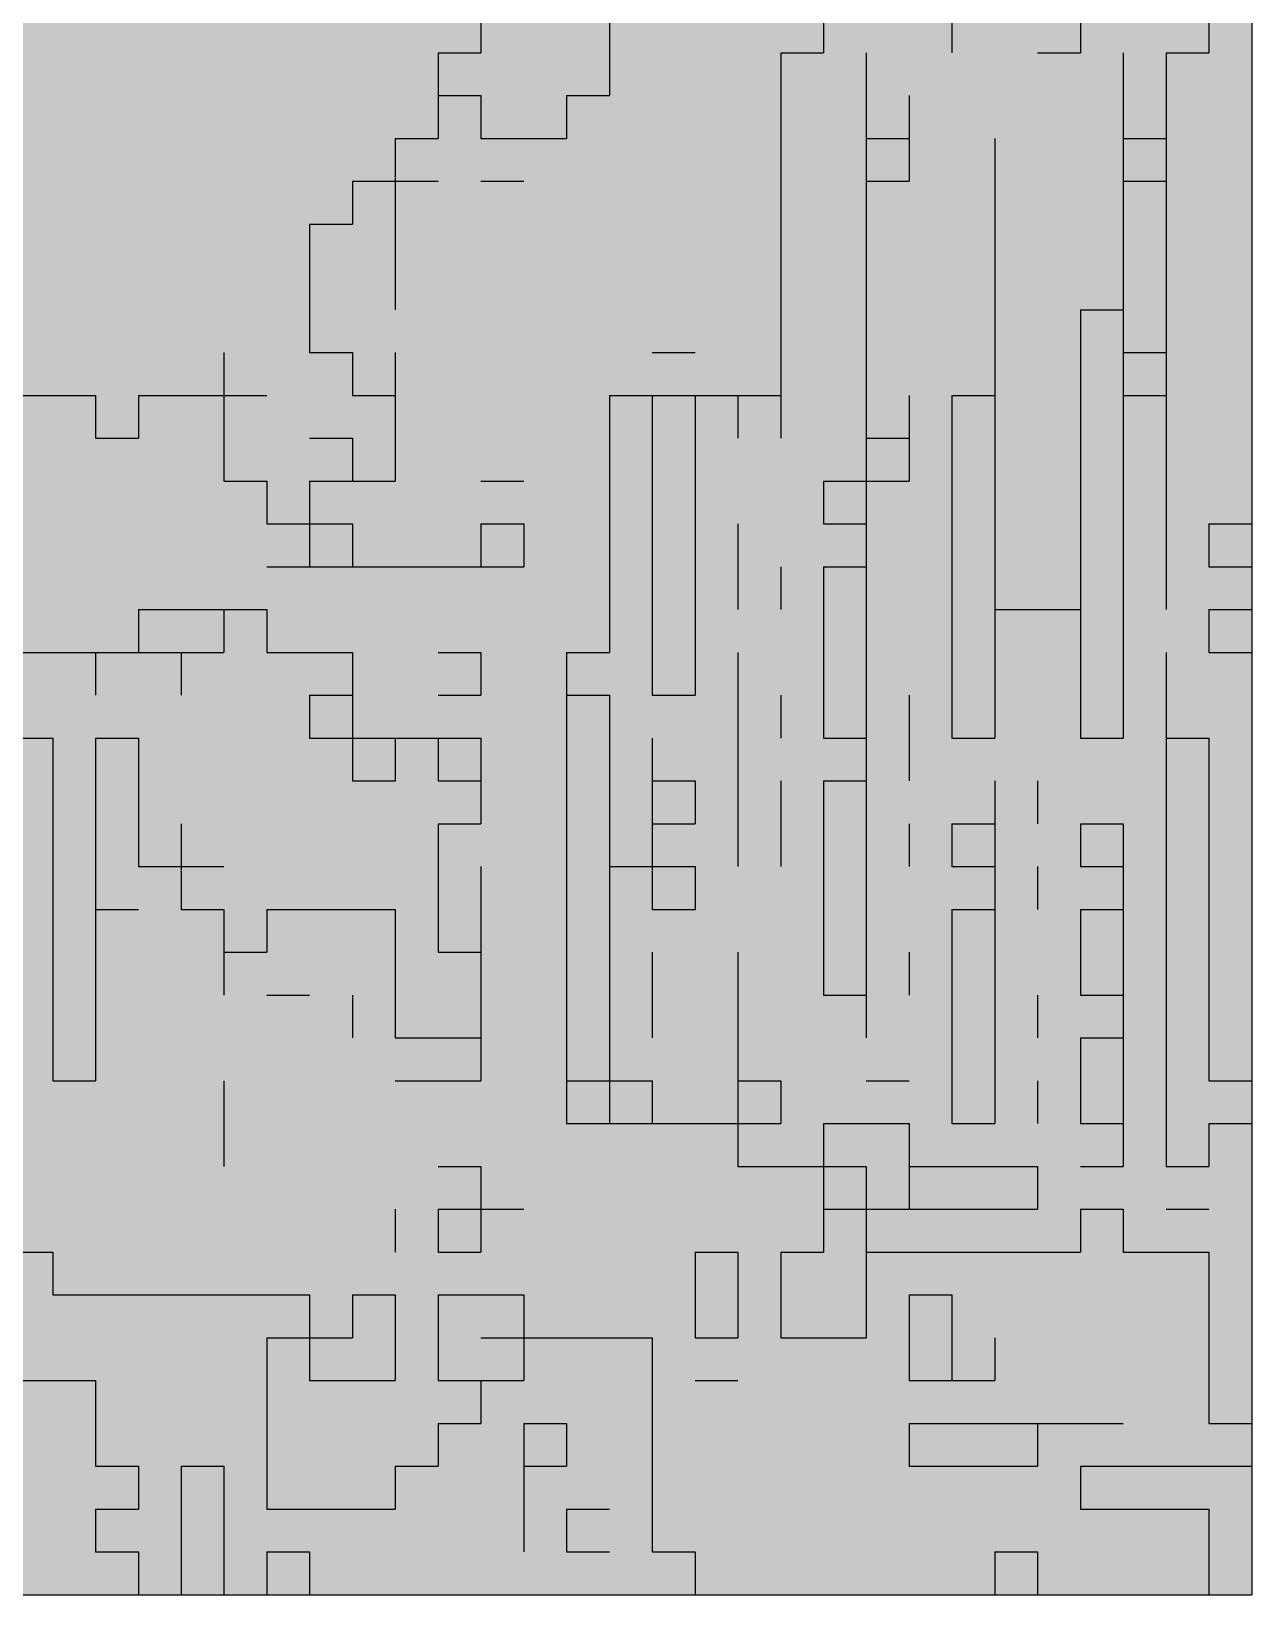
# Model space of a CAD drawing. Extents: x 0 to 100, y 0 to 130.
# Drawn here: x 70.31 to 100, y 0 to 38.04 of the extents above; entities that cross this region are included whole.
import ezdxf

# ---------------------------------------------------------------- set-up
doc = ezdxf.new("R2010")
doc.units = 0

msp = doc.modelspace()

# ---------------------------------------------------------------- linework, layer by layer
at = {"layer": '', "color": 0}
for p, q in [((100, 130.279898), (100, 0)), ((95.833333, 63.57659), (95.833333, 37.520611)), ((92.708333, 50.027481), (92.708333, 37.520611)), ((89.583333, 48.985242), (89.583333, 37.520611)), ((84.375, 45.858524), (84.375, 36.478371)), ((98.958333, 40.647328), (98.958333, 37.520611)), ((81.25, 39.605089), (81.25, 37.520611)), ((80.208333, 37.520611), (81.25, 37.520611)), ((80.208333, 37.520611), (80.208333, 35.436132)), ((88.541667, 37.520611), (89.583333, 37.520611)), ((88.541667, 37.520611), (88.541667, 28.140458)), ((90.625, 37.520611), (90.625, 13.549109)), ((94.791667, 37.520611), (95.833333, 37.520611)), ((96.875, 37.520611), (96.875, 20.844784)), ((97.916667, 37.520611), (98.958333, 37.520611)), ((97.916667, 37.520611), (97.916667, 23.971501)), ((80.208333, 36.478371), (81.25, 36.478371)), ((81.25, 36.478371), (81.25, 35.436132)), ((83.333333, 36.478371), (84.375, 36.478371)), ((83.333333, 36.478371), (83.333333, 35.436132)), ((91.666667, 36.478371), (91.666667, 34.393893)), ((79.166667, 35.436132), (80.208333, 35.436132)), ((79.166667, 35.436132), (79.166667, 31.267176)), ((81.25, 35.436132), (83.333333, 35.436132)), ((90.625, 35.436132), (91.666667, 35.436132)), ((93.75, 35.436132), (93.75, 20.844784)), ((96.875, 35.436132), (97.916667, 35.436132)), ((78.125, 34.393893), (80.208333, 34.393893)), ((78.125, 34.393893), (78.125, 33.351654)), ((81.25, 34.393893), (82.291667, 34.393893)), ((90.625, 34.393893), (91.666667, 34.393893)), ((96.875, 34.393893), (97.916667, 34.393893)), ((77.083333, 33.351654), (78.125, 33.351654)), ((77.083333, 33.351654), (77.083333, 30.224936)), ((95.833333, 31.267176), (96.875, 31.267176)), ((95.833333, 31.267176), (95.833333, 20.844784)), ((75, 30.224936), (75, 27.098219)), ((77.083333, 30.224936), (78.125, 30.224936)), ((78.125, 30.224936), (78.125, 29.182697)), ((79.166667, 30.224936), (79.166667, 27.098219)), ((85.416667, 30.224936), (86.458333, 30.224936)), ((96.875, 30.224936), (97.916667, 30.224936)), ((68.75, 29.182697), (71.875, 29.182697)), ((71.875, 29.182697), (71.875, 28.140458)), ((72.916667, 29.182697), (76.041667, 29.182697)), ((72.916667, 29.182697), (72.916667, 28.140458)), ((78.125, 29.182697), (79.166667, 29.182697)), ((84.375, 29.182697), (88.541667, 29.182697)), ((84.375, 29.182697), (84.375, 22.929262)), ((85.416667, 29.182697), (85.416667, 21.887023)), ((86.458333, 29.182697), (86.458333, 21.887023)), ((87.5, 29.182697), (87.5, 28.140458)), ((91.666667, 29.182697), (91.666667, 27.098219)), ((92.708333, 29.182697), (93.75, 29.182697)), ((92.708333, 29.182697), (92.708333, 20.844784)), ((96.875, 29.182697), (97.916667, 29.182697)), ((71.875, 28.140458), (72.916667, 28.140458)), ((77.083333, 28.140458), (78.125, 28.140458)), ((78.125, 28.140458), (78.125, 27.098219)), ((90.625, 28.140458), (91.666667, 28.140458)), ((75, 27.098219), (76.041667, 27.098219)), ((76.041667, 27.098219), (76.041667, 26.05598)), ((77.083333, 27.098219), (79.166667, 27.098219)), ((77.083333, 27.098219), (77.083333, 25.01374)), ((81.25, 27.098219), (82.291667, 27.098219)), ((89.583333, 27.098219), (91.666667, 27.098219)), ((89.583333, 27.098219), (89.583333, 26.05598)), ((76.041667, 26.05598), (78.125, 26.05598)), ((78.125, 26.05598), (78.125, 25.01374)), ((81.25, 26.05598), (82.291667, 26.05598)), ((81.25, 26.05598), (81.25, 25.01374)), ((82.291667, 26.05598), (82.291667, 25.01374)), ((87.5, 26.05598), (87.5, 23.971501)), ((89.583333, 26.05598), (90.625, 26.05598)), ((98.958333, 26.05598), (100, 26.05598)), ((98.958333, 26.05598), (98.958333, 25.01374)), ((76.041667, 25.01374), (82.291667, 25.01374)), ((88.541667, 25.01374), (88.541667, 23.971501)), ((89.583333, 25.01374), (90.625, 25.01374)), ((89.583333, 25.01374), (89.583333, 20.844784)), ((98.958333, 25.01374), (100, 25.01374)), ((72.916667, 23.971501), (76.041667, 23.971501)), ((72.916667, 23.971501), (72.916667, 22.929262)), ((75, 23.971501), (75, 22.929262)), ((76.041667, 23.971501), (76.041667, 22.929262)), ((93.75, 23.971501), (95.833333, 23.971501)), ((98.958333, 23.971501), (100, 23.971501)), ((98.958333, 23.971501), (98.958333, 22.929262)), ((66.666667, 22.929262), (75, 22.929262)), ((71.875, 22.929262), (71.875, 21.887023)), ((73.958333, 22.929262), (73.958333, 21.887023)), ((76.041667, 22.929262), (78.125, 22.929262)), ((78.125, 22.929262), (78.125, 19.802544)), ((80.208333, 22.929262), (81.25, 22.929262)), ((81.25, 22.929262), (81.25, 21.887023)), ((83.333333, 22.929262), (84.375, 22.929262)), ((83.333333, 22.929262), (83.333333, 11.464631)), ((87.5, 22.929262), (87.5, 17.718066)), ((97.916667, 22.929262), (97.916667, 10.422392)), ((98.958333, 22.929262), (100, 22.929262)), ((77.083333, 21.887023), (78.125, 21.887023)), ((77.083333, 21.887023), (77.083333, 20.844784)), ((80.208333, 21.887023), (81.25, 21.887023)), ((83.333333, 21.887023), (84.375, 21.887023)), ((84.375, 21.887023), (84.375, 11.464631)), ((85.416667, 21.887023), (86.458333, 21.887023)), ((88.541667, 21.887023), (88.541667, 20.844784)), ((91.666667, 21.887023), (91.666667, 19.802544)), ((69.791667, 20.844784), (70.833333, 20.844784)), ((70.833333, 20.844784), (70.833333, 12.50687)), ((71.875, 20.844784), (72.916667, 20.844784)), ((71.875, 20.844784), (71.875, 12.50687)), ((72.916667, 20.844784), (72.916667, 17.718066)), ((77.083333, 20.844784), (81.25, 20.844784)), ((79.166667, 20.844784), (79.166667, 19.802544)), ((80.208333, 20.844784), (80.208333, 19.802544)), ((81.25, 20.844784), (81.25, 18.760305)), ((85.416667, 20.844784), (85.416667, 16.675827)), ((89.583333, 20.844784), (90.625, 20.844784)), ((92.708333, 20.844784), (93.75, 20.844784)), ((95.833333, 20.844784), (96.875, 20.844784)), ((97.916667, 20.844784), (98.958333, 20.844784)), ((98.958333, 20.844784), (98.958333, 12.50687)), ((78.125, 19.802544), (79.166667, 19.802544)), ((80.208333, 19.802544), (81.25, 19.802544)), ((85.416667, 19.802544), (86.458333, 19.802544)), ((86.458333, 19.802544), (86.458333, 18.760305)), ((88.541667, 19.802544), (88.541667, 17.718066)), ((89.583333, 19.802544), (90.625, 19.802544)), ((89.583333, 19.802544), (89.583333, 14.591349)), ((93.75, 19.802544), (93.75, 11.464631)), ((94.791667, 19.802544), (94.791667, 18.760305)), ((73.958333, 18.760305), (73.958333, 16.675827)), ((80.208333, 18.760305), (81.25, 18.760305)), ((80.208333, 18.760305), (80.208333, 15.633588)), ((85.416667, 18.760305), (86.458333, 18.760305)), ((91.666667, 18.760305), (91.666667, 17.718066)), ((92.708333, 18.760305), (93.75, 18.760305)), ((92.708333, 18.760305), (92.708333, 17.718066)), ((95.833333, 18.760305), (96.875, 18.760305)), ((95.833333, 18.760305), (95.833333, 17.718066)), ((96.875, 18.760305), (96.875, 10.422392)), ((72.916667, 17.718066), (75, 17.718066)), ((81.25, 17.718066), (81.25, 12.50687)), ((84.375, 17.718066), (86.458333, 17.718066)), ((86.458333, 17.718066), (86.458333, 16.675827)), ((92.708333, 17.718066), (93.75, 17.718066)), ((94.791667, 17.718066), (94.791667, 16.675827)), ((95.833333, 17.718066), (96.875, 17.718066)), ((71.875, 16.675827), (72.916667, 16.675827)), ((73.958333, 16.675827), (75, 16.675827)), ((75, 16.675827), (75, 14.591349)), ((76.041667, 16.675827), (79.166667, 16.675827)), ((76.041667, 16.675827), (76.041667, 15.633588)), ((79.166667, 16.675827), (79.166667, 13.549109)), ((85.416667, 16.675827), (86.458333, 16.675827)), ((92.708333, 16.675827), (93.75, 16.675827)), ((92.708333, 16.675827), (92.708333, 11.464631)), ((95.833333, 16.675827), (96.875, 16.675827)), ((95.833333, 16.675827), (95.833333, 14.591349)), ((75, 15.633588), (76.041667, 15.633588)), ((80.208333, 15.633588), (81.25, 15.633588)), ((85.416667, 15.633588), (85.416667, 13.549109)), ((87.5, 15.633588), (87.5, 10.422392)), ((91.666667, 15.633588), (91.666667, 14.591349)), ((76.041667, 14.591349), (77.083333, 14.591349)), ((78.125, 14.591349), (78.125, 13.549109)), ((89.583333, 14.591349), (90.625, 14.591349)), ((94.791667, 14.591349), (94.791667, 13.549109)), ((95.833333, 14.591349), (96.875, 14.591349)), ((79.166667, 13.549109), (81.25, 13.549109)), ((95.833333, 13.549109), (96.875, 13.549109)), ((95.833333, 13.549109), (95.833333, 11.464631)), ((70.833333, 12.50687), (71.875, 12.50687)), ((75, 12.50687), (75, 10.422392)), ((79.166667, 12.50687), (81.25, 12.50687)), ((83.333333, 12.50687), (85.416667, 12.50687)), ((85.416667, 12.50687), (85.416667, 11.464631)), ((87.5, 12.50687), (88.541667, 12.50687)), ((88.541667, 12.50687), (88.541667, 11.464631)), ((90.625, 12.50687), (91.666667, 12.50687)), ((94.791667, 12.50687), (94.791667, 11.464631)), ((98.958333, 12.50687), (100, 12.50687)), ((83.333333, 11.464631), (88.541667, 11.464631)), ((89.583333, 11.464631), (91.666667, 11.464631)), ((89.583333, 11.464631), (89.583333, 8.337913)), ((91.666667, 11.464631), (91.666667, 9.380153)), ((92.708333, 11.464631), (93.75, 11.464631)), ((95.833333, 11.464631), (96.875, 11.464631)), ((98.958333, 11.464631), (100, 11.464631)), ((98.958333, 11.464631), (98.958333, 10.422392)), ((80.208333, 10.422392), (81.25, 10.422392)), ((81.25, 10.422392), (81.25, 8.337913)), ((87.5, 10.422392), (90.625, 10.422392)), ((90.625, 10.422392), (90.625, 6.253435)), ((91.666667, 10.422392), (94.791667, 10.422392)), ((94.791667, 10.422392), (94.791667, 9.380153)), ((95.833333, 10.422392), (96.875, 10.422392)), ((97.916667, 10.422392), (98.958333, 10.422392)), ((79.166667, 9.380153), (79.166667, 8.337913)), ((80.208333, 9.380153), (82.291667, 9.380153)), ((80.208333, 9.380153), (80.208333, 8.337913)), ((89.583333, 9.380153), (94.791667, 9.380153)), ((95.833333, 9.380153), (96.875, 9.380153)), ((95.833333, 9.380153), (95.833333, 8.337913)), ((96.875, 9.380153), (96.875, 8.337913)), ((97.916667, 9.380153), (98.958333, 9.380153)), ((69.791667, 8.337913), (70.833333, 8.337913)), ((70.833333, 8.337913), (70.833333, 7.295674)), ((80.208333, 8.337913), (81.25, 8.337913)), ((86.458333, 8.337913), (87.5, 8.337913)), ((86.458333, 8.337913), (86.458333, 6.253435)), ((87.5, 8.337913), (87.5, 6.253435)), ((88.541667, 8.337913), (89.583333, 8.337913)), ((88.541667, 8.337913), (88.541667, 6.253435)), ((90.625, 8.337913), (95.833333, 8.337913)), ((96.875, 8.337913), (98.958333, 8.337913)), ((98.958333, 8.337913), (98.958333, 4.168957)), ((70.833333, 7.295674), (77.083333, 7.295674)), ((77.083333, 7.295674), (77.083333, 5.211196)), ((78.125, 7.295674), (79.166667, 7.295674)), ((78.125, 7.295674), (78.125, 6.253435)), ((79.166667, 7.295674), (79.166667, 5.211196)), ((80.208333, 7.295674), (82.291667, 7.295674)), ((80.208333, 7.295674), (80.208333, 5.211196)), ((82.291667, 7.295674), (82.291667, 5.211196)), ((91.666667, 7.295674), (92.708333, 7.295674)), ((91.666667, 7.295674), (91.666667, 5.211196)), ((92.708333, 7.295674), (92.708333, 5.211196)), ((76.041667, 6.253435), (78.125, 6.253435)), ((76.041667, 6.253435), (76.041667, 2.084478)), ((81.25, 6.253435), (85.416667, 6.253435)), ((85.416667, 6.253435), (85.416667, 1.042239)), ((86.458333, 6.253435), (87.5, 6.253435)), ((88.541667, 6.253435), (90.625, 6.253435)), ((93.75, 6.253435), (93.75, 5.211196)), ((67.708333, 5.211196), (71.875, 5.211196)), ((71.875, 5.211196), (71.875, 3.126718)), ((77.083333, 5.211196), (79.166667, 5.211196)), ((80.208333, 5.211196), (82.291667, 5.211196)), ((81.25, 5.211196), (81.25, 4.168957)), ((86.458333, 5.211196), (87.5, 5.211196)), ((91.666667, 5.211196), (93.75, 5.211196)), ((80.208333, 4.168957), (81.25, 4.168957)), ((80.208333, 4.168957), (80.208333, 3.126718)), ((82.291667, 4.168957), (83.333333, 4.168957)), ((82.291667, 4.168957), (82.291667, 1.042239)), ((83.333333, 4.168957), (83.333333, 3.126718)), ((91.666667, 4.168957), (96.875, 4.168957)), ((91.666667, 4.168957), (91.666667, 3.126718)), ((94.791667, 4.168957), (94.791667, 3.126718)), ((98.958333, 4.168957), (100, 4.168957)), ((71.875, 3.126718), (72.916667, 3.126718)), ((72.916667, 3.126718), (72.916667, 2.084478)), ((73.958333, 3.126718), (75, 3.126718)), ((73.958333, 3.126718), (73.958333, 0)), ((75, 3.126718), (75, 0)), ((79.166667, 3.126718), (80.208333, 3.126718)), ((79.166667, 3.126718), (79.166667, 2.084478)), ((82.291667, 3.126718), (83.333333, 3.126718)), ((91.666667, 3.126718), (94.791667, 3.126718)), ((95.833333, 3.126718), (100, 3.126718)), ((95.833333, 3.126718), (95.833333, 2.084478)), ((71.875, 2.084478), (72.916667, 2.084478)), ((71.875, 2.084478), (71.875, 1.042239)), ((76.041667, 2.084478), (79.166667, 2.084478)), ((83.333333, 2.084478), (84.375, 2.084478)), ((83.333333, 2.084478), (83.333333, 1.042239)), ((95.833333, 2.084478), (98.958333, 2.084478)), ((98.958333, 2.084478), (98.958333, 0)), ((71.875, 1.042239), (72.916667, 1.042239)), ((72.916667, 1.042239), (72.916667, 0)), ((76.041667, 1.042239), (77.083333, 1.042239)), ((76.041667, 1.042239), (76.041667, 0)), ((77.083333, 1.042239), (77.083333, 0)), ((83.333333, 1.042239), (84.375, 1.042239)), ((85.416667, 1.042239), (86.458333, 1.042239)), ((86.458333, 1.042239), (86.458333, 0)), ((93.75, 1.042239), (94.791667, 1.042239)), ((93.75, 1.042239), (93.75, 0)), ((94.791667, 1.042239), (94.791667, 0)), ((0, 0), (100, 0))]:
    msp.add_line(p, q, dxfattribs=at)
for points in [[(94.791667, 37.520611), (95.833333, 37.520611), (94.791667, 51.06972), (95.833333, 51.06972)], [(89.583333, 27.098219), (90.625, 27.098219), (89.583333, 47.943002), (90.625, 47.943002)], [(91.666667, 37.520611), (92.708333, 37.520611), (91.666667, 46.900763), (92.708333, 46.900763)], [(90.625, 37.520611), (91.666667, 37.520611), (90.625, 43.774046), (91.666667, 43.774046)], [(84.375, 30.224936), (88.541667, 30.224936), (84.375, 42.731807), (88.541667, 42.731807)], [(88.541667, 37.520611), (89.583333, 37.520611), (88.541667, 41.689567), (89.583333, 41.689567)], [(70.833333, 36.478371), (71.875, 36.478371), (70.833333, 40.647328), (71.875, 40.647328)], [(71.875, 36.478371), (72.916667, 36.478371), (71.875, 40.647328), (72.916667, 40.647328)], [(69.791667, 33.351654), (70.833333, 33.351654), (69.791667, 39.605089), (70.833333, 39.605089)], [(72.916667, 37.520611), (79.166667, 37.520611), (72.916667, 38.56285), (79.166667, 38.56285)], [(79.166667, 37.520611), (80.208333, 37.520611), (79.166667, 38.56285), (80.208333, 38.56285)], [(80.208333, 37.520611), (81.25, 37.520611), (80.208333, 38.56285), (81.25, 38.56285)], [(81.25, 36.478371), (84.375, 36.478371), (81.25, 38.56285), (84.375, 38.56285)], [(92.708333, 29.182697), (93.75, 29.182697), (92.708333, 38.56285), (93.75, 38.56285)], [(93.75, 35.436132), (94.791667, 35.436132), (93.75, 38.56285), (94.791667, 38.56285)], [(95.833333, 31.267176), (96.875, 31.267176), (95.833333, 38.56285), (96.875, 38.56285)], [(96.875, 37.520611), (97.916667, 37.520611), (96.875, 38.56285), (97.916667, 38.56285)], [(97.916667, 37.520611), (98.958333, 37.520611), (97.916667, 38.56285), (98.958333, 38.56285)], [(98.958333, 35.436132), (100, 35.436132), (98.958333, 38.56285), (100, 38.56285)], [(72.916667, 36.478371), (73.958333, 36.478371), (72.916667, 37.520611), (73.958333, 37.520611)], [(73.958333, 36.478371), (79.166667, 36.478371), (73.958333, 37.520611), (79.166667, 37.520611)], [(79.166667, 36.478371), (80.208333, 36.478371), (79.166667, 37.520611), (80.208333, 37.520611)], [(80.208333, 36.478371), (81.25, 36.478371), (80.208333, 37.520611), (81.25, 37.520611)], [(88.541667, 36.478371), (89.583333, 36.478371), (88.541667, 37.520611), (89.583333, 37.520611)], [(90.625, 35.436132), (91.666667, 35.436132), (90.625, 37.520611), (91.666667, 37.520611)], [(91.666667, 36.478371), (92.708333, 36.478371), (91.666667, 37.520611), (92.708333, 37.520611)], [(94.791667, 35.436132), (95.833333, 35.436132), (94.791667, 37.520611), (95.833333, 37.520611)], [(96.875, 35.436132), (97.916667, 35.436132), (96.875, 37.520611), (97.916667, 37.520611)], [(97.916667, 20.844784), (98.958333, 20.844784), (97.916667, 37.520611), (98.958333, 37.520611)], [(70.833333, 35.436132), (71.875, 35.436132), (70.833333, 36.478371), (71.875, 36.478371)], [(71.875, 31.267176), (75, 31.267176), (71.875, 36.478371), (75, 36.478371)], [(75, 35.436132), (76.041667, 35.436132), (75, 36.478371), (76.041667, 36.478371)], [(76.041667, 34.393893), (77.083333, 34.393893), (76.041667, 36.478371), (77.083333, 36.478371)], [(77.083333, 35.436132), (79.166667, 35.436132), (77.083333, 36.478371), (79.166667, 36.478371)], [(79.166667, 35.436132), (80.208333, 35.436132), (79.166667, 36.478371), (80.208333, 36.478371)], [(80.208333, 35.436132), (81.25, 35.436132), (80.208333, 36.478371), (81.25, 36.478371)], [(81.25, 35.436132), (82.291667, 35.436132), (81.25, 36.478371), (82.291667, 36.478371)], [(82.291667, 35.436132), (83.333333, 35.436132), (82.291667, 36.478371), (83.333333, 36.478371)], [(83.333333, 35.436132), (84.375, 35.436132), (83.333333, 36.478371), (84.375, 36.478371)], [(88.541667, 28.140458), (89.583333, 28.140458), (88.541667, 36.478371), (89.583333, 36.478371)], [(91.666667, 35.436132), (92.708333, 35.436132), (91.666667, 36.478371), (92.708333, 36.478371)], [(70.833333, 32.309415), (71.875, 32.309415), (70.833333, 35.436132), (71.875, 35.436132)], [(75, 34.393893), (76.041667, 34.393893), (75, 35.436132), (76.041667, 35.436132)], [(77.083333, 34.393893), (78.125, 34.393893), (77.083333, 35.436132), (78.125, 35.436132)], [(78.125, 34.393893), (79.166667, 34.393893), (78.125, 35.436132), (79.166667, 35.436132)], [(79.166667, 34.393893), (80.208333, 34.393893), (79.166667, 35.436132), (80.208333, 35.436132)], [(80.208333, 34.393893), (81.25, 34.393893), (80.208333, 35.436132), (81.25, 35.436132)], [(81.25, 34.393893), (82.291667, 34.393893), (81.25, 35.436132), (82.291667, 35.436132)], [(82.291667, 34.393893), (83.333333, 34.393893), (82.291667, 35.436132), (83.333333, 35.436132)], [(83.333333, 22.929262), (84.375, 22.929262), (83.333333, 35.436132), (84.375, 35.436132)], [(90.625, 34.393893), (91.666667, 34.393893), (90.625, 35.436132), (91.666667, 35.436132)], [(91.666667, 29.182697), (92.708333, 29.182697), (91.666667, 35.436132), (92.708333, 35.436132)], [(93.75, 29.182697), (94.791667, 29.182697), (93.75, 35.436132), (94.791667, 35.436132)], [(94.791667, 28.140458), (95.833333, 28.140458), (94.791667, 35.436132), (95.833333, 35.436132)], [(96.875, 34.393893), (97.916667, 34.393893), (96.875, 35.436132), (97.916667, 35.436132)], [(98.958333, 34.393893), (100, 34.393893), (98.958333, 35.436132), (100, 35.436132)], [(75, 33.351654), (78.125, 33.351654), (75, 34.393893), (78.125, 34.393893)], [(78.125, 31.267176), (79.166667, 31.267176), (78.125, 34.393893), (79.166667, 34.393893)], [(79.166667, 29.182697), (83.333333, 29.182697), (79.166667, 34.393893), (83.333333, 34.393893)], [(90.625, 28.140458), (91.666667, 28.140458), (90.625, 34.393893), (91.666667, 34.393893)], [(96.875, 30.224936), (97.916667, 30.224936), (96.875, 34.393893), (97.916667, 34.393893)], [(98.958333, 26.05598), (100, 26.05598), (98.958333, 34.393893), (100, 34.393893)], [(69.791667, 29.182697), (70.833333, 29.182697), (69.791667, 33.351654), (70.833333, 33.351654)], [(75, 31.267176), (76.041667, 31.267176), (75, 33.351654), (76.041667, 33.351654)], [(76.041667, 30.224936), (77.083333, 30.224936), (76.041667, 33.351654), (77.083333, 33.351654)], [(77.083333, 30.224936), (78.125, 30.224936), (77.083333, 33.351654), (78.125, 33.351654)], [(70.833333, 29.182697), (71.875, 29.182697), (70.833333, 32.309415), (71.875, 32.309415)], [(71.875, 28.140458), (72.916667, 28.140458), (71.875, 31.267176), (72.916667, 31.267176)], [(72.916667, 30.224936), (73.958333, 30.224936), (72.916667, 31.267176), (73.958333, 31.267176)], [(73.958333, 29.182697), (75, 29.182697), (73.958333, 31.267176), (75, 31.267176)], [(75, 30.224936), (76.041667, 30.224936), (75, 31.267176), (76.041667, 31.267176)], [(78.125, 30.224936), (79.166667, 30.224936), (78.125, 31.267176), (79.166667, 31.267176)], [(95.833333, 20.844784), (96.875, 20.844784), (95.833333, 31.267176), (96.875, 31.267176)], [(72.916667, 29.182697), (73.958333, 29.182697), (72.916667, 30.224936), (73.958333, 30.224936)], [(75, 29.182697), (77.083333, 29.182697), (75, 30.224936), (77.083333, 30.224936)], [(77.083333, 29.182697), (78.125, 29.182697), (77.083333, 30.224936), (78.125, 30.224936)], [(78.125, 29.182697), (79.166667, 29.182697), (78.125, 30.224936), (79.166667, 30.224936)], [(84.375, 29.182697), (85.416667, 29.182697), (84.375, 30.224936), (85.416667, 30.224936)], [(85.416667, 29.182697), (86.458333, 29.182697), (85.416667, 30.224936), (86.458333, 30.224936)], [(86.458333, 29.182697), (88.541667, 29.182697), (86.458333, 30.224936), (88.541667, 30.224936)], [(96.875, 29.182697), (97.916667, 29.182697), (96.875, 30.224936), (97.916667, 30.224936)], [(68.75, 28.140458), (71.875, 28.140458), (68.75, 29.182697), (71.875, 29.182697)], [(72.916667, 28.140458), (75, 28.140458), (72.916667, 29.182697), (75, 29.182697)], [(75, 27.098219), (76.041667, 27.098219), (75, 29.182697), (76.041667, 29.182697)], [(76.041667, 27.098219), (77.083333, 27.098219), (76.041667, 29.182697), (77.083333, 29.182697)], [(77.083333, 28.140458), (79.166667, 28.140458), (77.083333, 29.182697), (79.166667, 29.182697)], [(79.166667, 27.098219), (80.208333, 27.098219), (79.166667, 29.182697), (80.208333, 29.182697)], [(80.208333, 28.140458), (83.333333, 28.140458), (80.208333, 29.182697), (83.333333, 29.182697)], [(84.375, 22.929262), (85.416667, 22.929262), (84.375, 29.182697), (85.416667, 29.182697)], [(85.416667, 21.887023), (86.458333, 21.887023), (85.416667, 29.182697), (86.458333, 29.182697)], [(86.458333, 28.140458), (87.5, 28.140458), (86.458333, 29.182697), (87.5, 29.182697)], [(87.5, 27.098219), (88.541667, 27.098219), (87.5, 29.182697), (88.541667, 29.182697)], [(91.666667, 28.140458), (92.708333, 28.140458), (91.666667, 29.182697), (92.708333, 29.182697)], [(92.708333, 20.844784), (93.75, 20.844784), (92.708333, 29.182697), (93.75, 29.182697)], [(93.75, 28.140458), (94.791667, 28.140458), (93.75, 29.182697), (94.791667, 29.182697)], [(96.875, 23.971501), (97.916667, 23.971501), (96.875, 29.182697), (97.916667, 29.182697)], [(67.708333, 27.098219), (73.958333, 27.098219), (67.708333, 28.140458), (73.958333, 28.140458)], [(73.958333, 27.098219), (75, 27.098219), (73.958333, 28.140458), (75, 28.140458)], [(77.083333, 27.098219), (78.125, 27.098219), (77.083333, 28.140458), (78.125, 28.140458)], [(78.125, 27.098219), (79.166667, 27.098219), (78.125, 28.140458), (79.166667, 28.140458)], [(80.208333, 27.098219), (81.25, 27.098219), (80.208333, 28.140458), (81.25, 28.140458)], [(81.25, 27.098219), (83.333333, 27.098219), (81.25, 28.140458), (83.333333, 28.140458)], [(86.458333, 27.098219), (87.5, 27.098219), (86.458333, 28.140458), (87.5, 28.140458)], [(88.541667, 27.098219), (89.583333, 27.098219), (88.541667, 28.140458), (89.583333, 28.140458)], [(90.625, 27.098219), (91.666667, 27.098219), (90.625, 28.140458), (91.666667, 28.140458)], [(91.666667, 23.971501), (92.708333, 23.971501), (91.666667, 28.140458), (92.708333, 28.140458)], [(93.75, 27.098219), (95.833333, 27.098219), (93.75, 28.140458), (95.833333, 28.140458)], [(69.791667, 26.05598), (75, 26.05598), (69.791667, 27.098219), (75, 27.098219)], [(75, 26.05598), (76.041667, 26.05598), (75, 27.098219), (76.041667, 27.098219)], [(76.041667, 26.05598), (77.083333, 26.05598), (76.041667, 27.098219), (77.083333, 27.098219)], [(77.083333, 26.05598), (82.291667, 26.05598), (77.083333, 27.098219), (82.291667, 27.098219)], [(82.291667, 25.01374), (83.333333, 25.01374), (82.291667, 27.098219), (83.333333, 27.098219)], [(86.458333, 11.464631), (87.5, 11.464631), (86.458333, 27.098219), (87.5, 27.098219)], [(87.5, 26.05598), (88.541667, 26.05598), (87.5, 27.098219), (88.541667, 27.098219)], [(88.541667, 26.05598), (89.583333, 26.05598), (88.541667, 27.098219), (89.583333, 27.098219)], [(89.583333, 26.05598), (90.625, 26.05598), (89.583333, 27.098219), (90.625, 27.098219)], [(90.625, 26.05598), (91.666667, 26.05598), (90.625, 27.098219), (91.666667, 27.098219)], [(93.75, 23.971501), (94.791667, 23.971501), (93.75, 27.098219), (94.791667, 27.098219)], [(94.791667, 25.01374), (95.833333, 25.01374), (94.791667, 27.098219), (95.833333, 27.098219)], [(69.791667, 22.929262), (70.833333, 22.929262), (69.791667, 26.05598), (70.833333, 26.05598)], [(70.833333, 25.01374), (76.041667, 25.01374), (70.833333, 26.05598), (76.041667, 26.05598)], [(76.041667, 25.01374), (77.083333, 25.01374), (76.041667, 26.05598), (77.083333, 26.05598)], [(77.083333, 25.01374), (78.125, 25.01374), (77.083333, 26.05598), (78.125, 26.05598)], [(78.125, 25.01374), (81.25, 25.01374), (78.125, 26.05598), (81.25, 26.05598)], [(81.25, 25.01374), (82.291667, 25.01374), (81.25, 26.05598), (82.291667, 26.05598)], [(87.5, 23.971501), (88.541667, 23.971501), (87.5, 26.05598), (88.541667, 26.05598)], [(88.541667, 25.01374), (89.583333, 25.01374), (88.541667, 26.05598), (89.583333, 26.05598)], [(89.583333, 25.01374), (90.625, 25.01374), (89.583333, 26.05598), (90.625, 26.05598)], [(90.625, 23.971501), (91.666667, 23.971501), (90.625, 26.05598), (91.666667, 26.05598)], [(98.958333, 25.01374), (100, 25.01374), (98.958333, 26.05598), (100, 26.05598)], [(70.833333, 23.971501), (77.083333, 23.971501), (70.833333, 25.01374), (77.083333, 25.01374)], [(77.083333, 22.929262), (78.125, 22.929262), (77.083333, 25.01374), (78.125, 25.01374)], [(78.125, 22.929262), (81.25, 22.929262), (78.125, 25.01374), (81.25, 25.01374)], [(81.25, 23.971501), (82.291667, 23.971501), (81.25, 25.01374), (82.291667, 25.01374)], [(82.291667, 9.380153), (83.333333, 9.380153), (82.291667, 25.01374), (83.333333, 25.01374)], [(88.541667, 22.929262), (89.583333, 22.929262), (88.541667, 25.01374), (89.583333, 25.01374)], [(89.583333, 20.844784), (90.625, 20.844784), (89.583333, 25.01374), (90.625, 25.01374)], [(94.791667, 23.971501), (95.833333, 23.971501), (94.791667, 25.01374), (95.833333, 25.01374)], [(98.958333, 23.971501), (100, 23.971501), (98.958333, 25.01374), (100, 25.01374)], [(70.833333, 22.929262), (72.916667, 22.929262), (70.833333, 23.971501), (72.916667, 23.971501)], [(72.916667, 22.929262), (75, 22.929262), (72.916667, 23.971501), (75, 23.971501)], [(75, 19.802544), (76.041667, 19.802544), (75, 23.971501), (76.041667, 23.971501)], [(76.041667, 22.929262), (77.083333, 22.929262), (76.041667, 23.971501), (77.083333, 23.971501)], [(81.25, 19.802544), (82.291667, 19.802544), (81.25, 23.971501), (82.291667, 23.971501)], [(87.5, 22.929262), (88.541667, 22.929262), (87.5, 23.971501), (88.541667, 23.971501)], [(90.625, 22.929262), (91.666667, 22.929262), (90.625, 23.971501), (91.666667, 23.971501)], [(91.666667, 22.929262), (92.708333, 22.929262), (91.666667, 23.971501), (92.708333, 23.971501)], [(93.75, 22.929262), (95.833333, 22.929262), (93.75, 23.971501), (95.833333, 23.971501)], [(96.875, 22.929262), (97.916667, 22.929262), (96.875, 23.971501), (97.916667, 23.971501)], [(98.958333, 22.929262), (100, 22.929262), (98.958333, 23.971501), (100, 23.971501)], [(68.75, 20.844784), (71.875, 20.844784), (68.75, 22.929262), (71.875, 22.929262)], [(71.875, 21.887023), (73.958333, 21.887023), (71.875, 22.929262), (73.958333, 22.929262)], [(73.958333, 20.844784), (75, 20.844784), (73.958333, 22.929262), (75, 22.929262)], [(76.041667, 21.887023), (78.125, 21.887023), (76.041667, 22.929262), (78.125, 22.929262)], [(78.125, 21.887023), (80.208333, 21.887023), (78.125, 22.929262), (80.208333, 22.929262)], [(80.208333, 21.887023), (81.25, 21.887023), (80.208333, 22.929262), (81.25, 22.929262)], [(83.333333, 21.887023), (84.375, 21.887023), (83.333333, 22.929262), (84.375, 22.929262)], [(84.375, 20.844784), (85.416667, 20.844784), (84.375, 22.929262), (85.416667, 22.929262)], [(87.5, 17.718066), (88.541667, 17.718066), (87.5, 22.929262), (88.541667, 22.929262)], [(88.541667, 21.887023), (89.583333, 21.887023), (88.541667, 22.929262), (89.583333, 22.929262)], [(90.625, 17.718066), (91.666667, 17.718066), (90.625, 22.929262), (91.666667, 22.929262)], [(91.666667, 21.887023), (92.708333, 21.887023), (91.666667, 22.929262), (92.708333, 22.929262)], [(93.75, 21.887023), (95.833333, 21.887023), (93.75, 22.929262), (95.833333, 22.929262)], [(96.875, 20.844784), (97.916667, 20.844784), (96.875, 22.929262), (97.916667, 22.929262)], [(98.958333, 12.50687), (100, 12.50687), (98.958333, 22.929262), (100, 22.929262)], [(71.875, 20.844784), (73.958333, 20.844784), (71.875, 21.887023), (73.958333, 21.887023)], [(76.041667, 19.802544), (77.083333, 19.802544), (76.041667, 21.887023), (77.083333, 21.887023)], [(77.083333, 20.844784), (78.125, 20.844784), (77.083333, 21.887023), (78.125, 21.887023)], [(78.125, 20.844784), (81.25, 20.844784), (78.125, 21.887023), (81.25, 21.887023)], [(83.333333, 19.802544), (84.375, 19.802544), (83.333333, 21.887023), (84.375, 21.887023)], [(85.416667, 19.802544), (86.458333, 19.802544), (85.416667, 21.887023), (86.458333, 21.887023)], [(88.541667, 20.844784), (89.583333, 20.844784), (88.541667, 21.887023), (89.583333, 21.887023)], [(91.666667, 19.802544), (92.708333, 19.802544), (91.666667, 21.887023), (92.708333, 21.887023)], [(93.75, 19.802544), (94.791667, 19.802544), (93.75, 21.887023), (94.791667, 21.887023)], [(94.791667, 11.464631), (95.833333, 11.464631), (94.791667, 21.887023), (95.833333, 21.887023)], [(69.791667, 15.633588), (70.833333, 15.633588), (69.791667, 20.844784), (70.833333, 20.844784)], [(70.833333, 18.760305), (71.875, 18.760305), (70.833333, 20.844784), (71.875, 20.844784)], [(71.875, 16.675827), (72.916667, 16.675827), (71.875, 20.844784), (72.916667, 20.844784)], [(72.916667, 19.802544), (75, 19.802544), (72.916667, 20.844784), (75, 20.844784)], [(77.083333, 16.675827), (78.125, 16.675827), (77.083333, 20.844784), (78.125, 20.844784)], [(78.125, 19.802544), (79.166667, 19.802544), (78.125, 20.844784), (79.166667, 20.844784)], [(79.166667, 19.802544), (80.208333, 19.802544), (79.166667, 20.844784), (80.208333, 20.844784)], [(80.208333, 19.802544), (81.25, 19.802544), (80.208333, 20.844784), (81.25, 20.844784)], [(84.375, 19.802544), (85.416667, 19.802544), (84.375, 20.844784), (85.416667, 20.844784)], [(88.541667, 19.802544), (89.583333, 19.802544), (88.541667, 20.844784), (89.583333, 20.844784)], [(89.583333, 19.802544), (90.625, 19.802544), (89.583333, 20.844784), (90.625, 20.844784)], [(92.708333, 18.760305), (93.75, 18.760305), (92.708333, 20.844784), (93.75, 20.844784)], [(95.833333, 18.760305), (96.875, 18.760305), (95.833333, 20.844784), (96.875, 20.844784)], [(96.875, 17.718066), (97.916667, 17.718066), (96.875, 20.844784), (97.916667, 20.844784)], [(97.916667, 10.422392), (98.958333, 10.422392), (97.916667, 20.844784), (98.958333, 20.844784)], [(72.916667, 17.718066), (73.958333, 17.718066), (72.916667, 19.802544), (73.958333, 19.802544)], [(73.958333, 18.760305), (77.083333, 18.760305), (73.958333, 19.802544), (77.083333, 19.802544)], [(78.125, 17.718066), (79.166667, 17.718066), (78.125, 19.802544), (79.166667, 19.802544)], [(79.166667, 17.718066), (80.208333, 17.718066), (79.166667, 19.802544), (80.208333, 19.802544)], [(80.208333, 18.760305), (81.25, 18.760305), (80.208333, 19.802544), (81.25, 19.802544)], [(81.25, 18.760305), (82.291667, 18.760305), (81.25, 19.802544), (82.291667, 19.802544)], [(83.333333, 15.633588), (84.375, 15.633588), (83.333333, 19.802544), (84.375, 19.802544)], [(84.375, 18.760305), (85.416667, 18.760305), (84.375, 19.802544), (85.416667, 19.802544)], [(85.416667, 18.760305), (86.458333, 18.760305), (85.416667, 19.802544), (86.458333, 19.802544)], [(88.541667, 15.633588), (89.583333, 15.633588), (88.541667, 19.802544), (89.583333, 19.802544)], [(89.583333, 14.591349), (90.625, 14.591349), (89.583333, 19.802544), (90.625, 19.802544)], [(91.666667, 18.760305), (92.708333, 18.760305), (91.666667, 19.802544), (92.708333, 19.802544)], [(93.75, 18.760305), (94.791667, 18.760305), (93.75, 19.802544), (94.791667, 19.802544)], [(70.833333, 16.675827), (71.875, 16.675827), (70.833333, 18.760305), (71.875, 18.760305)], [(73.958333, 17.718066), (75, 17.718066), (73.958333, 18.760305), (75, 18.760305)], [(75, 17.718066), (76.041667, 17.718066), (75, 18.760305), (76.041667, 18.760305)], [(76.041667, 16.675827), (77.083333, 16.675827), (76.041667, 18.760305), (77.083333, 18.760305)], [(80.208333, 17.718066), (81.25, 17.718066), (80.208333, 18.760305), (81.25, 18.760305)], [(81.25, 9.380153), (82.291667, 9.380153), (81.25, 18.760305), (82.291667, 18.760305)], [(84.375, 17.718066), (85.416667, 17.718066), (84.375, 18.760305), (85.416667, 18.760305)], [(85.416667, 17.718066), (86.458333, 17.718066), (85.416667, 18.760305), (86.458333, 18.760305)], [(91.666667, 14.591349), (92.708333, 14.591349), (91.666667, 18.760305), (92.708333, 18.760305)], [(92.708333, 17.718066), (93.75, 17.718066), (92.708333, 18.760305), (93.75, 18.760305)], [(93.75, 17.718066), (94.791667, 17.718066), (93.75, 18.760305), (94.791667, 18.760305)], [(95.833333, 17.718066), (96.875, 17.718066), (95.833333, 18.760305), (96.875, 18.760305)], [(72.916667, 16.675827), (73.958333, 16.675827), (72.916667, 17.718066), (73.958333, 17.718066)], [(73.958333, 16.675827), (76.041667, 16.675827), (73.958333, 17.718066), (76.041667, 17.718066)], [(78.125, 16.675827), (79.166667, 16.675827), (78.125, 17.718066), (79.166667, 17.718066)], [(79.166667, 16.675827), (80.208333, 16.675827), (79.166667, 17.718066), (80.208333, 17.718066)], [(80.208333, 15.633588), (81.25, 15.633588), (80.208333, 17.718066), (81.25, 17.718066)], [(84.375, 16.675827), (85.416667, 16.675827), (84.375, 17.718066), (85.416667, 17.718066)], [(85.416667, 16.675827), (86.458333, 16.675827), (85.416667, 17.718066), (86.458333, 17.718066)], [(87.5, 15.633588), (88.541667, 15.633588), (87.5, 17.718066), (88.541667, 17.718066)], [(90.625, 15.633588), (91.666667, 15.633588), (90.625, 17.718066), (91.666667, 17.718066)], [(92.708333, 16.675827), (93.75, 16.675827), (92.708333, 17.718066), (93.75, 17.718066)], [(93.75, 16.675827), (94.791667, 16.675827), (93.75, 17.718066), (94.791667, 17.718066)], [(95.833333, 16.675827), (96.875, 16.675827), (95.833333, 17.718066), (96.875, 17.718066)], [(96.875, 16.675827), (97.916667, 16.675827), (96.875, 17.718066), (97.916667, 17.718066)], [(70.833333, 12.50687), (71.875, 12.50687), (70.833333, 16.675827), (71.875, 16.675827)], [(71.875, 10.422392), (72.916667, 10.422392), (71.875, 16.675827), (72.916667, 16.675827)], [(72.916667, 15.633588), (75, 15.633588), (72.916667, 16.675827), (75, 16.675827)], [(75, 15.633588), (76.041667, 15.633588), (75, 16.675827), (76.041667, 16.675827)], [(76.041667, 15.633588), (79.166667, 15.633588), (76.041667, 16.675827), (79.166667, 16.675827)], [(79.166667, 13.549109), (80.208333, 13.549109), (79.166667, 16.675827), (80.208333, 16.675827)], [(84.375, 15.633588), (85.416667, 15.633588), (84.375, 16.675827), (85.416667, 16.675827)], [(85.416667, 13.549109), (86.458333, 13.549109), (85.416667, 16.675827), (86.458333, 16.675827)], [(92.708333, 11.464631), (93.75, 11.464631), (92.708333, 16.675827), (93.75, 16.675827)], [(93.75, 14.591349), (94.791667, 14.591349), (93.75, 16.675827), (94.791667, 16.675827)], [(95.833333, 14.591349), (96.875, 14.591349), (95.833333, 16.675827), (96.875, 16.675827)], [(96.875, 14.591349), (97.916667, 14.591349), (96.875, 16.675827), (97.916667, 16.675827)], [(69.791667, 14.591349), (70.833333, 14.591349), (69.791667, 15.633588), (70.833333, 15.633588)], [(72.916667, 12.50687), (73.958333, 12.50687), (72.916667, 15.633588), (73.958333, 15.633588)], [(73.958333, 14.591349), (75, 14.591349), (73.958333, 15.633588), (75, 15.633588)], [(75, 14.591349), (77.083333, 14.591349), (75, 15.633588), (77.083333, 15.633588)], [(77.083333, 14.591349), (78.125, 14.591349), (77.083333, 15.633588), (78.125, 15.633588)], [(78.125, 13.549109), (79.166667, 13.549109), (78.125, 15.633588), (79.166667, 15.633588)], [(80.208333, 13.549109), (81.25, 13.549109), (80.208333, 15.633588), (81.25, 15.633588)], [(83.333333, 14.591349), (84.375, 14.591349), (83.333333, 15.633588), (84.375, 15.633588)], [(84.375, 12.50687), (85.416667, 12.50687), (84.375, 15.633588), (85.416667, 15.633588)], [(87.5, 12.50687), (88.541667, 12.50687), (87.5, 15.633588), (88.541667, 15.633588)], [(88.541667, 12.50687), (89.583333, 12.50687), (88.541667, 15.633588), (89.583333, 15.633588)], [(90.625, 12.50687), (91.666667, 12.50687), (90.625, 15.633588), (91.666667, 15.633588)], [(69.791667, 13.549109), (70.833333, 13.549109), (69.791667, 14.591349), (70.833333, 14.591349)], [(73.958333, 12.50687), (76.041667, 12.50687), (73.958333, 14.591349), (76.041667, 14.591349)], [(76.041667, 13.549109), (78.125, 13.549109), (76.041667, 14.591349), (78.125, 14.591349)], [(83.333333, 12.50687), (84.375, 12.50687), (83.333333, 14.591349), (84.375, 14.591349)], [(89.583333, 13.549109), (90.625, 13.549109), (89.583333, 14.591349), (90.625, 14.591349)], [(91.666667, 10.422392), (92.708333, 10.422392), (91.666667, 14.591349), (92.708333, 14.591349)], [(93.75, 13.549109), (94.791667, 13.549109), (93.75, 14.591349), (94.791667, 14.591349)], [(95.833333, 13.549109), (96.875, 13.549109), (95.833333, 14.591349), (96.875, 14.591349)], [(96.875, 12.50687), (97.916667, 12.50687), (96.875, 14.591349), (97.916667, 14.591349)], [(69.791667, 8.337913), (70.833333, 8.337913), (69.791667, 13.549109), (70.833333, 13.549109)], [(76.041667, 12.50687), (79.166667, 12.50687), (76.041667, 13.549109), (79.166667, 13.549109)], [(79.166667, 12.50687), (81.25, 12.50687), (79.166667, 13.549109), (81.25, 13.549109)], [(85.416667, 11.464631), (86.458333, 11.464631), (85.416667, 13.549109), (86.458333, 13.549109)], [(89.583333, 11.464631), (90.625, 11.464631), (89.583333, 13.549109), (90.625, 13.549109)], [(93.75, 12.50687), (94.791667, 12.50687), (93.75, 13.549109), (94.791667, 13.549109)], [(95.833333, 11.464631), (96.875, 11.464631), (95.833333, 13.549109), (96.875, 13.549109)], [(70.833333, 8.337913), (71.875, 8.337913), (70.833333, 12.50687), (71.875, 12.50687)], [(72.916667, 10.422392), (75, 10.422392), (72.916667, 12.50687), (75, 12.50687)], [(75, 11.464631), (77.083333, 11.464631), (75, 12.50687), (77.083333, 12.50687)], [(77.083333, 9.380153), (78.125, 9.380153), (77.083333, 12.50687), (78.125, 12.50687)], [(78.125, 10.422392), (81.25, 10.422392), (78.125, 12.50687), (81.25, 12.50687)], [(83.333333, 11.464631), (84.375, 11.464631), (83.333333, 12.50687), (84.375, 12.50687)], [(84.375, 11.464631), (85.416667, 11.464631), (84.375, 12.50687), (85.416667, 12.50687)], [(87.5, 11.464631), (88.541667, 11.464631), (87.5, 12.50687), (88.541667, 12.50687)], [(88.541667, 11.464631), (89.583333, 11.464631), (88.541667, 12.50687), (89.583333, 12.50687)], [(90.625, 11.464631), (91.666667, 11.464631), (90.625, 12.50687), (91.666667, 12.50687)], [(93.75, 10.422392), (94.791667, 10.422392), (93.75, 12.50687), (94.791667, 12.50687)], [(96.875, 11.464631), (97.916667, 11.464631), (96.875, 12.50687), (97.916667, 12.50687)], [(98.958333, 11.464631), (100, 11.464631), (98.958333, 12.50687), (100, 12.50687)], [(75, 10.422392), (76.041667, 10.422392), (75, 11.464631), (76.041667, 11.464631)], [(76.041667, 7.295674), (77.083333, 7.295674), (76.041667, 11.464631), (77.083333, 11.464631)], [(83.333333, 10.422392), (85.416667, 10.422392), (83.333333, 11.464631), (85.416667, 11.464631)], [(85.416667, 9.380153), (86.458333, 9.380153), (85.416667, 11.464631), (86.458333, 11.464631)], [(86.458333, 10.422392), (87.5, 10.422392), (86.458333, 11.464631), (87.5, 11.464631)], [(87.5, 10.422392), (88.541667, 10.422392), (87.5, 11.464631), (88.541667, 11.464631)], [(88.541667, 10.422392), (89.583333, 10.422392), (88.541667, 11.464631), (89.583333, 11.464631)], [(89.583333, 10.422392), (91.666667, 10.422392), (89.583333, 11.464631), (91.666667, 11.464631)], [(92.708333, 10.422392), (93.75, 10.422392), (92.708333, 11.464631), (93.75, 11.464631)], [(94.791667, 10.422392), (95.833333, 10.422392), (94.791667, 11.464631), (95.833333, 11.464631)], [(95.833333, 10.422392), (96.875, 10.422392), (95.833333, 11.464631), (96.875, 11.464631)], [(96.875, 10.422392), (97.916667, 10.422392), (96.875, 11.464631), (97.916667, 11.464631)], [(98.958333, 10.422392), (100, 10.422392), (98.958333, 11.464631), (100, 11.464631)], [(71.875, 7.295674), (76.041667, 7.295674), (71.875, 10.422392), (76.041667, 10.422392)], [(78.125, 8.337913), (79.166667, 8.337913), (78.125, 10.422392), (79.166667, 10.422392)], [(79.166667, 9.380153), (80.208333, 9.380153), (79.166667, 10.422392), (80.208333, 10.422392)], [(80.208333, 9.380153), (81.25, 9.380153), (80.208333, 10.422392), (81.25, 10.422392)], [(83.333333, 9.380153), (84.375, 9.380153), (83.333333, 10.422392), (84.375, 10.422392)], [(84.375, 6.253435), (85.416667, 6.253435), (84.375, 10.422392), (85.416667, 10.422392)], [(86.458333, 9.380153), (87.5, 9.380153), (86.458333, 10.422392), (87.5, 10.422392)], [(87.5, 9.380153), (89.583333, 9.380153), (87.5, 10.422392), (89.583333, 10.422392)], [(89.583333, 9.380153), (90.625, 9.380153), (89.583333, 10.422392), (90.625, 10.422392)], [(90.625, 9.380153), (91.666667, 9.380153), (90.625, 10.422392), (91.666667, 10.422392)], [(91.666667, 9.380153), (94.791667, 9.380153), (91.666667, 10.422392), (94.791667, 10.422392)], [(94.791667, 9.380153), (96.875, 9.380153), (94.791667, 10.422392), (96.875, 10.422392)], [(96.875, 9.380153), (97.916667, 9.380153), (96.875, 10.422392), (97.916667, 10.422392)], [(97.916667, 9.380153), (100, 9.380153), (97.916667, 10.422392), (100, 10.422392)], [(77.083333, 8.337913), (78.125, 8.337913), (77.083333, 9.380153), (78.125, 9.380153)], [(79.166667, 8.337913), (80.208333, 8.337913), (79.166667, 9.380153), (80.208333, 9.380153)], [(80.208333, 8.337913), (81.25, 8.337913), (80.208333, 9.380153), (81.25, 9.380153)], [(81.25, 8.337913), (82.291667, 8.337913), (81.25, 9.380153), (82.291667, 9.380153)], [(82.291667, 7.295674), (84.375, 7.295674), (82.291667, 9.380153), (84.375, 9.380153)], [(85.416667, 8.337913), (87.5, 8.337913), (85.416667, 9.380153), (87.5, 9.380153)], [(87.5, 8.337913), (88.541667, 8.337913), (87.5, 9.380153), (88.541667, 9.380153)], [(88.541667, 8.337913), (89.583333, 8.337913), (88.541667, 9.380153), (89.583333, 9.380153)], [(89.583333, 8.337913), (90.625, 8.337913), (89.583333, 9.380153), (90.625, 9.380153)], [(90.625, 8.337913), (92.708333, 8.337913), (90.625, 9.380153), (92.708333, 9.380153)], [(92.708333, 8.337913), (94.791667, 8.337913), (92.708333, 9.380153), (94.791667, 9.380153)], [(94.791667, 8.337913), (95.833333, 8.337913), (94.791667, 9.380153), (95.833333, 9.380153)], [(95.833333, 8.337913), (96.875, 8.337913), (95.833333, 9.380153), (96.875, 9.380153)], [(96.875, 8.337913), (98.958333, 8.337913), (96.875, 9.380153), (98.958333, 9.380153)], [(98.958333, 8.337913), (100, 8.337913), (98.958333, 9.380153), (100, 9.380153)], [(69.791667, 6.253435), (70.833333, 6.253435), (69.791667, 8.337913), (70.833333, 8.337913)], [(70.833333, 7.295674), (71.875, 7.295674), (70.833333, 8.337913), (71.875, 8.337913)], [(77.083333, 7.295674), (82.291667, 7.295674), (77.083333, 8.337913), (82.291667, 8.337913)], [(85.416667, 6.253435), (86.458333, 6.253435), (85.416667, 8.337913), (86.458333, 8.337913)], [(86.458333, 6.253435), (87.5, 6.253435), (86.458333, 8.337913), (87.5, 8.337913)], [(87.5, 6.253435), (88.541667, 6.253435), (87.5, 8.337913), (88.541667, 8.337913)], [(88.541667, 7.295674), (89.583333, 7.295674), (88.541667, 8.337913), (89.583333, 8.337913)], [(89.583333, 7.295674), (90.625, 7.295674), (89.583333, 8.337913), (90.625, 8.337913)], [(90.625, 7.295674), (94.791667, 7.295674), (90.625, 8.337913), (94.791667, 8.337913)], [(94.791667, 7.295674), (97.916667, 7.295674), (94.791667, 8.337913), (97.916667, 8.337913)], [(97.916667, 7.295674), (98.958333, 7.295674), (97.916667, 8.337913), (98.958333, 8.337913)], [(98.958333, 5.211196), (100, 5.211196), (98.958333, 8.337913), (100, 8.337913)], [(70.833333, 5.211196), (72.916667, 5.211196), (70.833333, 7.295674), (72.916667, 7.295674)], [(72.916667, 6.253435), (75, 6.253435), (72.916667, 7.295674), (75, 7.295674)], [(75, 6.253435), (77.083333, 6.253435), (75, 7.295674), (77.083333, 7.295674)], [(77.083333, 6.253435), (78.125, 6.253435), (77.083333, 7.295674), (78.125, 7.295674)], [(78.125, 5.211196), (79.166667, 5.211196), (78.125, 7.295674), (79.166667, 7.295674)], [(79.166667, 6.253435), (80.208333, 6.253435), (79.166667, 7.295674), (80.208333, 7.295674)], [(80.208333, 6.253435), (82.291667, 6.253435), (80.208333, 7.295674), (82.291667, 7.295674)], [(82.291667, 6.253435), (83.333333, 6.253435), (82.291667, 7.295674), (83.333333, 7.295674)], [(83.333333, 6.253435), (84.375, 6.253435), (83.333333, 7.295674), (84.375, 7.295674)], [(88.541667, 6.253435), (89.583333, 6.253435), (88.541667, 7.295674), (89.583333, 7.295674)], [(89.583333, 6.253435), (90.625, 6.253435), (89.583333, 7.295674), (90.625, 7.295674)], [(90.625, 6.253435), (91.666667, 6.253435), (90.625, 7.295674), (91.666667, 7.295674)], [(91.666667, 5.211196), (92.708333, 5.211196), (91.666667, 7.295674), (92.708333, 7.295674)], [(92.708333, 5.211196), (93.75, 5.211196), (92.708333, 7.295674), (93.75, 7.295674)], [(93.75, 6.253435), (94.791667, 6.253435), (93.75, 7.295674), (94.791667, 7.295674)], [(94.791667, 4.168957), (96.875, 4.168957), (94.791667, 7.295674), (96.875, 7.295674)], [(96.875, 6.253435), (98.958333, 6.253435), (96.875, 7.295674), (98.958333, 7.295674)], [(69.791667, 5.211196), (70.833333, 5.211196), (69.791667, 6.253435), (70.833333, 6.253435)], [(72.916667, 3.126718), (76.041667, 3.126718), (72.916667, 6.253435), (76.041667, 6.253435)], [(76.041667, 5.211196), (77.083333, 5.211196), (76.041667, 6.253435), (77.083333, 6.253435)], [(77.083333, 5.211196), (78.125, 5.211196), (77.083333, 6.253435), (78.125, 6.253435)], [(79.166667, 3.126718), (80.208333, 3.126718), (79.166667, 6.253435), (80.208333, 6.253435)], [(80.208333, 5.211196), (81.25, 5.211196), (80.208333, 6.253435), (81.25, 6.253435)], [(81.25, 5.211196), (82.291667, 5.211196), (81.25, 6.253435), (82.291667, 6.253435)], [(82.291667, 5.211196), (85.416667, 5.211196), (82.291667, 6.253435), (85.416667, 6.253435)], [(85.416667, 5.211196), (87.5, 5.211196), (85.416667, 6.253435), (87.5, 6.253435)], [(87.5, 5.211196), (88.541667, 5.211196), (87.5, 6.253435), (88.541667, 6.253435)], [(88.541667, 5.211196), (90.625, 5.211196), (88.541667, 6.253435), (90.625, 6.253435)], [(90.625, 4.168957), (91.666667, 4.168957), (90.625, 6.253435), (91.666667, 6.253435)], [(93.75, 4.168957), (94.791667, 4.168957), (93.75, 6.253435), (94.791667, 6.253435)], [(96.875, 4.168957), (97.916667, 4.168957), (96.875, 6.253435), (97.916667, 6.253435)], [(97.916667, 3.126718), (98.958333, 3.126718), (97.916667, 6.253435), (98.958333, 6.253435)], [(69.791667, 3.126718), (70.833333, 3.126718), (69.791667, 5.211196), (70.833333, 5.211196)], [(70.833333, 0), (71.875, 0), (70.833333, 5.211196), (71.875, 5.211196)], [(71.875, 3.126718), (72.916667, 3.126718), (71.875, 5.211196), (72.916667, 5.211196)], [(76.041667, 2.084478), (77.083333, 2.084478), (76.041667, 5.211196), (77.083333, 5.211196)], [(77.083333, 4.168957), (79.166667, 4.168957), (77.083333, 5.211196), (79.166667, 5.211196)], [(80.208333, 4.168957), (81.25, 4.168957), (80.208333, 5.211196), (81.25, 5.211196)], [(81.25, 4.168957), (83.333333, 4.168957), (81.25, 5.211196), (83.333333, 5.211196)], [(83.333333, 4.168957), (85.416667, 4.168957), (83.333333, 5.211196), (85.416667, 5.211196)], [(85.416667, 3.126718), (86.458333, 3.126718), (85.416667, 5.211196), (86.458333, 5.211196)], [(86.458333, 4.168957), (88.541667, 4.168957), (86.458333, 5.211196), (88.541667, 5.211196)], [(88.541667, 4.168957), (90.625, 4.168957), (88.541667, 5.211196), (90.625, 5.211196)], [(91.666667, 4.168957), (92.708333, 4.168957), (91.666667, 5.211196), (92.708333, 5.211196)], [(92.708333, 4.168957), (93.75, 4.168957), (92.708333, 5.211196), (93.75, 5.211196)], [(98.958333, 4.168957), (100, 4.168957), (98.958333, 5.211196), (100, 5.211196)], [(77.083333, 2.084478), (78.125, 2.084478), (77.083333, 4.168957), (78.125, 4.168957)], [(78.125, 2.084478), (79.166667, 2.084478), (78.125, 4.168957), (79.166667, 4.168957)], [(80.208333, 3.126718), (81.25, 3.126718), (80.208333, 4.168957), (81.25, 4.168957)], [(81.25, 3.126718), (82.291667, 3.126718), (81.25, 4.168957), (82.291667, 4.168957)], [(82.291667, 3.126718), (83.333333, 3.126718), (82.291667, 4.168957), (83.333333, 4.168957)], [(83.333333, 2.084478), (84.375, 2.084478), (83.333333, 4.168957), (84.375, 4.168957)], [(84.375, 2.084478), (85.416667, 2.084478), (84.375, 4.168957), (85.416667, 4.168957)], [(86.458333, 2.084478), (88.541667, 2.084478), (86.458333, 4.168957), (88.541667, 4.168957)], [(88.541667, 3.126718), (91.666667, 3.126718), (88.541667, 4.168957), (91.666667, 4.168957)], [(91.666667, 3.126718), (94.791667, 3.126718), (91.666667, 4.168957), (94.791667, 4.168957)], [(94.791667, 3.126718), (96.875, 3.126718), (94.791667, 4.168957), (96.875, 4.168957)], [(96.875, 3.126718), (97.916667, 3.126718), (96.875, 4.168957), (97.916667, 4.168957)], [(98.958333, 3.126718), (100, 3.126718), (98.958333, 4.168957), (100, 4.168957)], [(67.708333, 2.084478), (70.833333, 2.084478), (67.708333, 3.126718), (70.833333, 3.126718)], [(71.875, 2.084478), (72.916667, 2.084478), (71.875, 3.126718), (72.916667, 3.126718)], [(72.916667, 0), (73.958333, 0), (72.916667, 3.126718), (73.958333, 3.126718)], [(73.958333, 2.084478), (75, 2.084478), (73.958333, 3.126718), (75, 3.126718)], [(75, 0), (76.041667, 0), (75, 3.126718), (76.041667, 3.126718)], [(79.166667, 0), (80.208333, 0), (79.166667, 3.126718), (80.208333, 3.126718)], [(80.208333, 1.042239), (81.25, 1.042239), (80.208333, 3.126718), (81.25, 3.126718)], [(81.25, 1.042239), (82.291667, 1.042239), (81.25, 3.126718), (82.291667, 3.126718)], [(82.291667, 0), (83.333333, 0), (82.291667, 3.126718), (83.333333, 3.126718)], [(85.416667, 1.042239), (86.458333, 1.042239), (85.416667, 3.126718), (86.458333, 3.126718)], [(88.541667, 0), (90.625, 0), (88.541667, 3.126718), (90.625, 3.126718)], [(90.625, 2.084478), (95.833333, 2.084478), (90.625, 3.126718), (95.833333, 3.126718)], [(95.833333, 2.084478), (98.958333, 2.084478), (95.833333, 3.126718), (98.958333, 3.126718)], [(98.958333, 2.084478), (100, 2.084478), (98.958333, 3.126718), (100, 3.126718)], [(66.666667, 1.042239), (70.833333, 1.042239), (66.666667, 2.084478), (70.833333, 2.084478)], [(71.875, 1.042239), (72.916667, 1.042239), (71.875, 2.084478), (72.916667, 2.084478)], [(73.958333, 0), (75, 0), (73.958333, 2.084478), (75, 2.084478)], [(76.041667, 1.042239), (77.083333, 1.042239), (76.041667, 2.084478), (77.083333, 2.084478)], [(77.083333, 1.042239), (78.125, 1.042239), (77.083333, 2.084478), (78.125, 2.084478)], [(78.125, 0), (79.166667, 0), (78.125, 2.084478), (79.166667, 2.084478)], [(83.333333, 1.042239), (85.416667, 1.042239), (83.333333, 2.084478), (85.416667, 2.084478)], [(86.458333, 0), (87.5, 0), (86.458333, 2.084478), (87.5, 2.084478)], [(87.5, 1.042239), (88.541667, 1.042239), (87.5, 2.084478), (88.541667, 2.084478)], [(90.625, 0), (91.666667, 0), (90.625, 2.084478), (91.666667, 2.084478)], [(91.666667, 1.042239), (95.833333, 1.042239), (91.666667, 2.084478), (95.833333, 2.084478)], [(95.833333, 1.042239), (96.875, 1.042239), (95.833333, 2.084478), (96.875, 2.084478)], [(96.875, 0), (98.958333, 0), (96.875, 2.084478), (98.958333, 2.084478)], [(98.958333, 0), (100, 0), (98.958333, 2.084478), (100, 2.084478)], [(69.791667, 0), (70.833333, 0), (69.791667, 1.042239), (70.833333, 1.042239)], [(71.875, 0), (72.916667, 0), (71.875, 1.042239), (72.916667, 1.042239)], [(76.041667, 0), (77.083333, 0), (76.041667, 1.042239), (77.083333, 1.042239)], [(77.083333, 0), (78.125, 0), (77.083333, 1.042239), (78.125, 1.042239)], [(80.208333, 0), (81.25, 0), (80.208333, 1.042239), (81.25, 1.042239)], [(81.25, 0), (82.291667, 0), (81.25, 1.042239), (82.291667, 1.042239)], [(83.333333, 0), (84.375, 0), (83.333333, 1.042239), (84.375, 1.042239)], [(84.375, 0), (85.416667, 0), (84.375, 1.042239), (85.416667, 1.042239)], [(85.416667, 0), (86.458333, 0), (85.416667, 1.042239), (86.458333, 1.042239)], [(87.5, 0), (88.541667, 0), (87.5, 1.042239), (88.541667, 1.042239)], [(91.666667, 0), (93.75, 0), (91.666667, 1.042239), (93.75, 1.042239)], [(93.75, 0), (94.791667, 0), (93.75, 1.042239), (94.791667, 1.042239)], [(94.791667, 0), (96.875, 0), (94.791667, 1.042239), (96.875, 1.042239)]]:
    msp.add_solid(points, dxfattribs=at)

doc.saveas('drawing.dxf')
